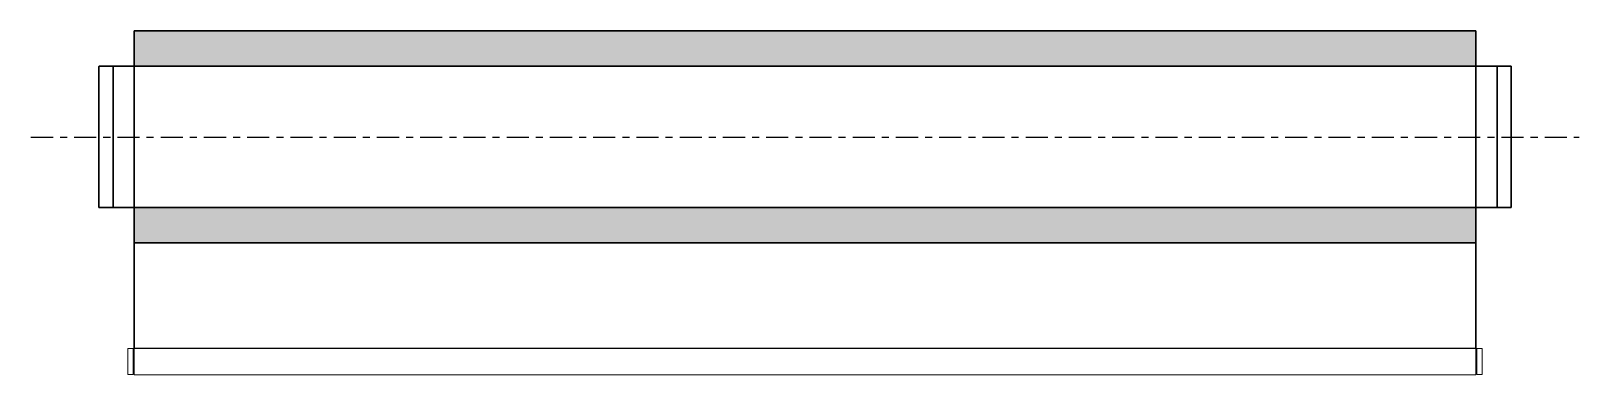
# Model space of a CAD drawing. Header units: inches. Extents: x -10.6 to 11.4, y -3.3 to 1.5.
import ezdxf

# ---------------------------------------------------------------- set-up
doc = ezdxf.new("R2010")
doc.units = ezdxf.units.IN
doc.header["$LTSCALE"] = 0.25
doc.header["$MEASUREMENT"] = 0
doc.linetypes.add('CENTER', pattern=[2, 1.25, -0.25, 0.25, -0.25])
doc.layers.get('0').update_dxf_attribs({"true_color": 0xc2ced6})
for name, color, linetype, lineweight in [('FABRIC-ROLL', 7, 'Continuous', 30), ('HEMBAR', 7, 'Continuous', 9), ('HEMBAR-ENDCAP', 7, 'Continuous', 9), ('SHADE-BRACKET', 7, 'Continuous', 30)]:
    doc.layers.add(name, color=color, linetype=linetype, lineweight=lineweight)

# ---------------------------------------------------------------- blocks, each defined once
blk = doc.blocks.new('FABRIC-ROLL-085583')
at = {"layer": 'FABRIC-ROLL', "linetype": 'Continuous', "transparency": 33554559, "extrusion": (0, 0, -1)}
h = blk.add_hatch(color=254, dxfattribs=at)
h.paths.add_polyline_path([(-21.5, -0.066), (-21.5, -0.566), (-2.5, -0.566), (-2.5, -0.066)])
h.paths.add_polyline_path([(-21.5, 2.434), (-21.5, 1.934), (-2.5, 1.934), (-2.5, 2.434)])
at = {"layer": 'FABRIC-ROLL', "linetype": 'Continuous', "extrusion": (0, 1, 0)}
for p, q in [((21.5, 2.434), (2.5, 2.434)), ((2.5, 2.434), (2.5, 1.934)), ((21.5, 1.934), (21.5, 2.434)), ((21.5, 1.934), (2.5, 1.934)), ((2.5, 1.934), (2.5, -0.066)), ((21.5, 1.934), (21.5, -0.066)), ((21.5, -0.066), (2.5, -0.066)), ((2.5, -0.066), (2.5, -0.566)), ((21.5, -0.566), (21.5, -0.066)), ((2.5, -0.566), (21.5, -0.566)), ((2.5, -0.566), (2.5, -2.057)), ((21.5, -0.566), (21.5, -2.057))]:
    blk.add_line(p, q, dxfattribs=at)
at = {"layer": 'FABRIC-ROLL', "extrusion": (0, 0, -1)}
for p, q in [((2.5, 2.434), (2.5, 1.934)), ((21.5, 2.434), (2.5, 2.434)), ((21.5, 1.934), (21.5, 2.434)), ((21.5, 1.934), (2.5, 1.934)), ((2.5, -0.066), (2.5, -0.566)), ((21.5, -0.066), (2.5, -0.066)), ((21.5, -0.566), (21.5, -0.066)), ((2.5, -0.566), (21.5, -0.566))]:
    blk.add_line(p, q, dxfattribs=at)
blk = doc.blocks.new('HEMBAR-085583')
at = {"layer": 'HEMBAR', "linetype": 'Continuous', "extrusion": (0, 1, 0)}
for p, q in [((2.5, -2.057), (2.5, -2.06)), ((21.5, -2.057), (2.5, -2.057)), ((21.5, -2.058), (2.5, -2.058)), ((2.5, -2.231), (2.5, -2.06)), ((21.5, -2.057), (21.5, -2.06)), ((21.5, -2.231), (21.5, -2.06)), ((2.5, -2.231), (2.5, -2.245)), ((2.5, -2.419), (2.5, -2.245)), ((21.5, -2.231), (21.5, -2.245)), ((21.5, -2.419), (21.5, -2.245)), ((2.5, -2.419), (2.5, -2.434)), ((2.5, -2.434), (2.5, -2.434)), ((21.5, -2.434), (2.5, -2.434)), ((21.5, -2.434), (2.5, -2.434)), ((21.5, -2.419), (21.5, -2.434)), ((21.5, -2.434), (21.5, -2.434))]:
    blk.add_line(p, q, dxfattribs=at)
blk = doc.blocks.new('HEMBAR-ENDCAP1-085583')
at = {"lineweight": 0, "extrusion": (0, 1, 0)}
for p, q in [((2.41, -2.06), (2.41, -2.063)), ((2.485, -2.06), (2.41, -2.06)), ((2.41, -2.236), (2.41, -2.063)), ((2.485, -2.06), (2.485, -2.063)), ((2.485, -2.236), (2.485, -2.063)), ((2.485, -2.094), (2.5, -2.094)), ((2.41, -2.236), (2.41, -2.245)), ((2.485, -2.236), (2.485, -2.245)), ((2.485, -2.419), (2.485, -2.245)), ((2.485, -2.262), (2.5, -2.262)), ((2.485, -2.401), (2.5, -2.401)), ((2.41, -2.419), (2.41, -2.429)), ((2.41, -2.429), (2.485, -2.429)), ((2.485, -2.419), (2.485, -2.429))]:
    blk.add_line(p, q, dxfattribs=at)
at = {"layer": 'HEMBAR-ENDCAP', "linetype": 'Continuous', "extrusion": (0, 1, 0)}
for p, q in [((2.41, -2.06), (2.41, -2.063)), ((2.41, -2.236), (2.41, -2.063)), ((2.41, -2.236), (2.41, -2.245)), ((2.41, -2.419), (2.41, -2.245)), ((2.41, -2.419), (2.41, -2.429))]:
    blk.add_line(p, q, dxfattribs=at)
blk = doc.blocks.new('HEMBAR-ENDCAP2-085583')
at = {"lineweight": 0, "extrusion": (0, 1, 0)}
for p, q in [((21.515, -2.094), (21.5, -2.094)), ((21.515, -2.06), (21.515, -2.063)), ((21.59, -2.06), (21.515, -2.06)), ((21.515, -2.236), (21.515, -2.063)), ((21.59, -2.06), (21.59, -2.063)), ((21.515, -2.262), (21.5, -2.262)), ((21.515, -2.401), (21.5, -2.401)), ((21.515, -2.236), (21.515, -2.245)), ((21.515, -2.419), (21.515, -2.245)), ((21.515, -2.419), (21.515, -2.429)), ((21.59, -2.429), (21.515, -2.429)), ((21.59, -2.419), (21.59, -2.429))]:
    blk.add_line(p, q, dxfattribs=at)
at = {"layer": 'HEMBAR-ENDCAP', "linetype": 'Continuous', "extrusion": (0, 1, 0)}
for p, q in [((21.59, -2.06), (21.59, -2.063)), ((21.59, -2.236), (21.59, -2.063)), ((21.59, -2.419), (21.59, -2.236)), ((21.59, -2.419), (21.59, -2.429))]:
    blk.add_line(p, q, dxfattribs=at)
blk = doc.blocks.new('HEMBAR-ENDCAP-085583')
for name in ['HEMBAR-ENDCAP1-085583', 'HEMBAR-ENDCAP2-085583']:
    blk.add_blockref(name, (0, 0))
blk = doc.blocks.new('ROLL-085583')
at = {"layer": 'FABRIC-ROLL'}
blk.add_blockref('FABRIC-ROLL-085583', (0, 0), dxfattribs=at)
at = {"layer": 'HEMBAR'}
blk.add_blockref('HEMBAR-085583', (0, 0), dxfattribs=at)
at = {"layer": 'HEMBAR-ENDCAP'}
blk.add_blockref('HEMBAR-ENDCAP-085583', (0, 0), dxfattribs=at)
blk = doc.blocks.new('SYSTEM-085583')
blk.add_blockref('ROLL-085583', (0, 0))
blk = doc.blocks.new('SHADE_BRACKET')
at = {"layer": 'SHADE-BRACKET', "extrusion": (0, 1, 0)}
for p, q in [((9.889, 1.036), (10.189, 1.036)), ((10.189, 1.034), (10.191, 1.036)), ((10.189, 1.034), (10.191, 1.036)), ((10.189, 1.036), (10.189, 1.034)), ((10.189, 1.036), (10.189, 1.034)), ((10.189, 1.034), (10.189, -0.962)), ((10.387, 1.036), (10.191, 1.036)), ((10.387, 1.036), (10.191, 1.036)), ((10.389, 1.034), (10.387, 1.036)), ((10.389, 1.034), (10.387, 1.036)), ((10.389, -0.962), (10.389, 1.034)), ((10.389, -0.962), (10.389, 1.034)), ((10.189, -0.964), (9.889, -0.964)), ((10.387, -0.964), (10.191, -0.964))]:
    blk.add_line(p, q, dxfattribs=at)
blk = doc.blocks.new('SHADE-BRACKET2-NEW-085583')
at = {"layer": 'SHADE-BRACKET', "extrusion": (0, 1, 0)}
for p, q in [((-9.611, 1.034), (-9.609, 1.036)), ((-9.611, 1.034), (-9.609, 1.036)), ((-9.611, 1.034), (-9.611, -0.962)), ((-9.611, 1.034), (-9.611, -0.962)), ((-9.609, 1.036), (-9.413, 1.036)), ((-9.609, 1.036), (-9.413, 1.036)), ((-9.411, 1.034), (-9.413, 1.036)), ((-9.411, 1.034), (-9.413, 1.036)), ((-9.411, 1.036), (-9.111, 1.036)), ((-9.411, 1.036), (-9.111, 1.036)), ((-9.411, 1.034), (-9.411, 1.036)), ((-9.411, 1.034), (-9.411, 1.036)), ((-9.411, -0.962), (-9.411, 1.034)), ((-9.411, -0.962), (-9.411, 1.034)), ((-9.611, -0.962), (-9.609, -0.964)), ((-9.611, -0.962), (-9.609, -0.964)), ((-9.609, -0.964), (-9.413, -0.964)), ((-9.609, -0.964), (-9.413, -0.964)), ((-9.411, -0.962), (-9.413, -0.964)), ((-9.411, -0.962), (-9.413, -0.964)), ((-9.411, -0.964), (-9.411, -0.962)), ((-9.411, -0.964), (-9.411, -0.962)), ((-9.111, -0.964), (-9.411, -0.964)), ((-9.111, -0.964), (-9.411, -0.964))]:
    blk.add_line(p, q, dxfattribs=at)
blk = doc.blocks.new('SHADE-BRACKET-NEW-085583')
at = {"layer": 'SHADE-BRACKET', "extrusion": (0, 1, 0)}
for p, q in [((9.889, 1.036), (10.189, 1.036)), ((10.189, 1.034), (10.189, -0.962)), ((10.189, -0.964), (9.889, -0.964)), ((10.189, -0.962), (10.191, -0.964)), ((10.189, -0.962), (10.191, -0.964)), ((10.189, -0.962), (10.189, -0.964)), ((10.189, -0.962), (10.189, -0.964)), ((10.387, -0.964), (10.191, -0.964)), ((10.389, -0.962), (10.387, -0.964)), ((10.389, -0.962), (10.387, -0.964))]:
    blk.add_line(p, q, dxfattribs=at)
for name in ['SHADE-BRACKET2-NEW-085583', 'SHADE_BRACKET']:
    blk.add_blockref(name, (0, 0))
blk = doc.blocks.new('SYSTEM')
at = {"layer": 'SHADE-BRACKET', "linetype": 'CENTER', "lineweight": -2}
blk.add_line((-10.573, 0.034), (11.35, 0.034), dxfattribs=at)
blk.add_blockref('SHADE-BRACKET-NEW-085583', (0, 0))
at = {"layer": 'FABRIC-ROLL'}
blk.add_blockref('SYSTEM-085583', (-11.611, -0.898), dxfattribs=at)
blk = doc.blocks.new('SYSTEM-NEW-085583')
blk.add_blockref('SYSTEM', (0, 0))

msp = doc.modelspace()

# ---------------------------------------------------------------- linework, layer by layer
msp.add_line((-9.111, 1.536), (-9.111, 1.036))

# ---------------------------------------------------------------- block references
msp.add_blockref('SYSTEM-NEW-085583', (0, 0))

doc.saveas('drawing.dxf')
